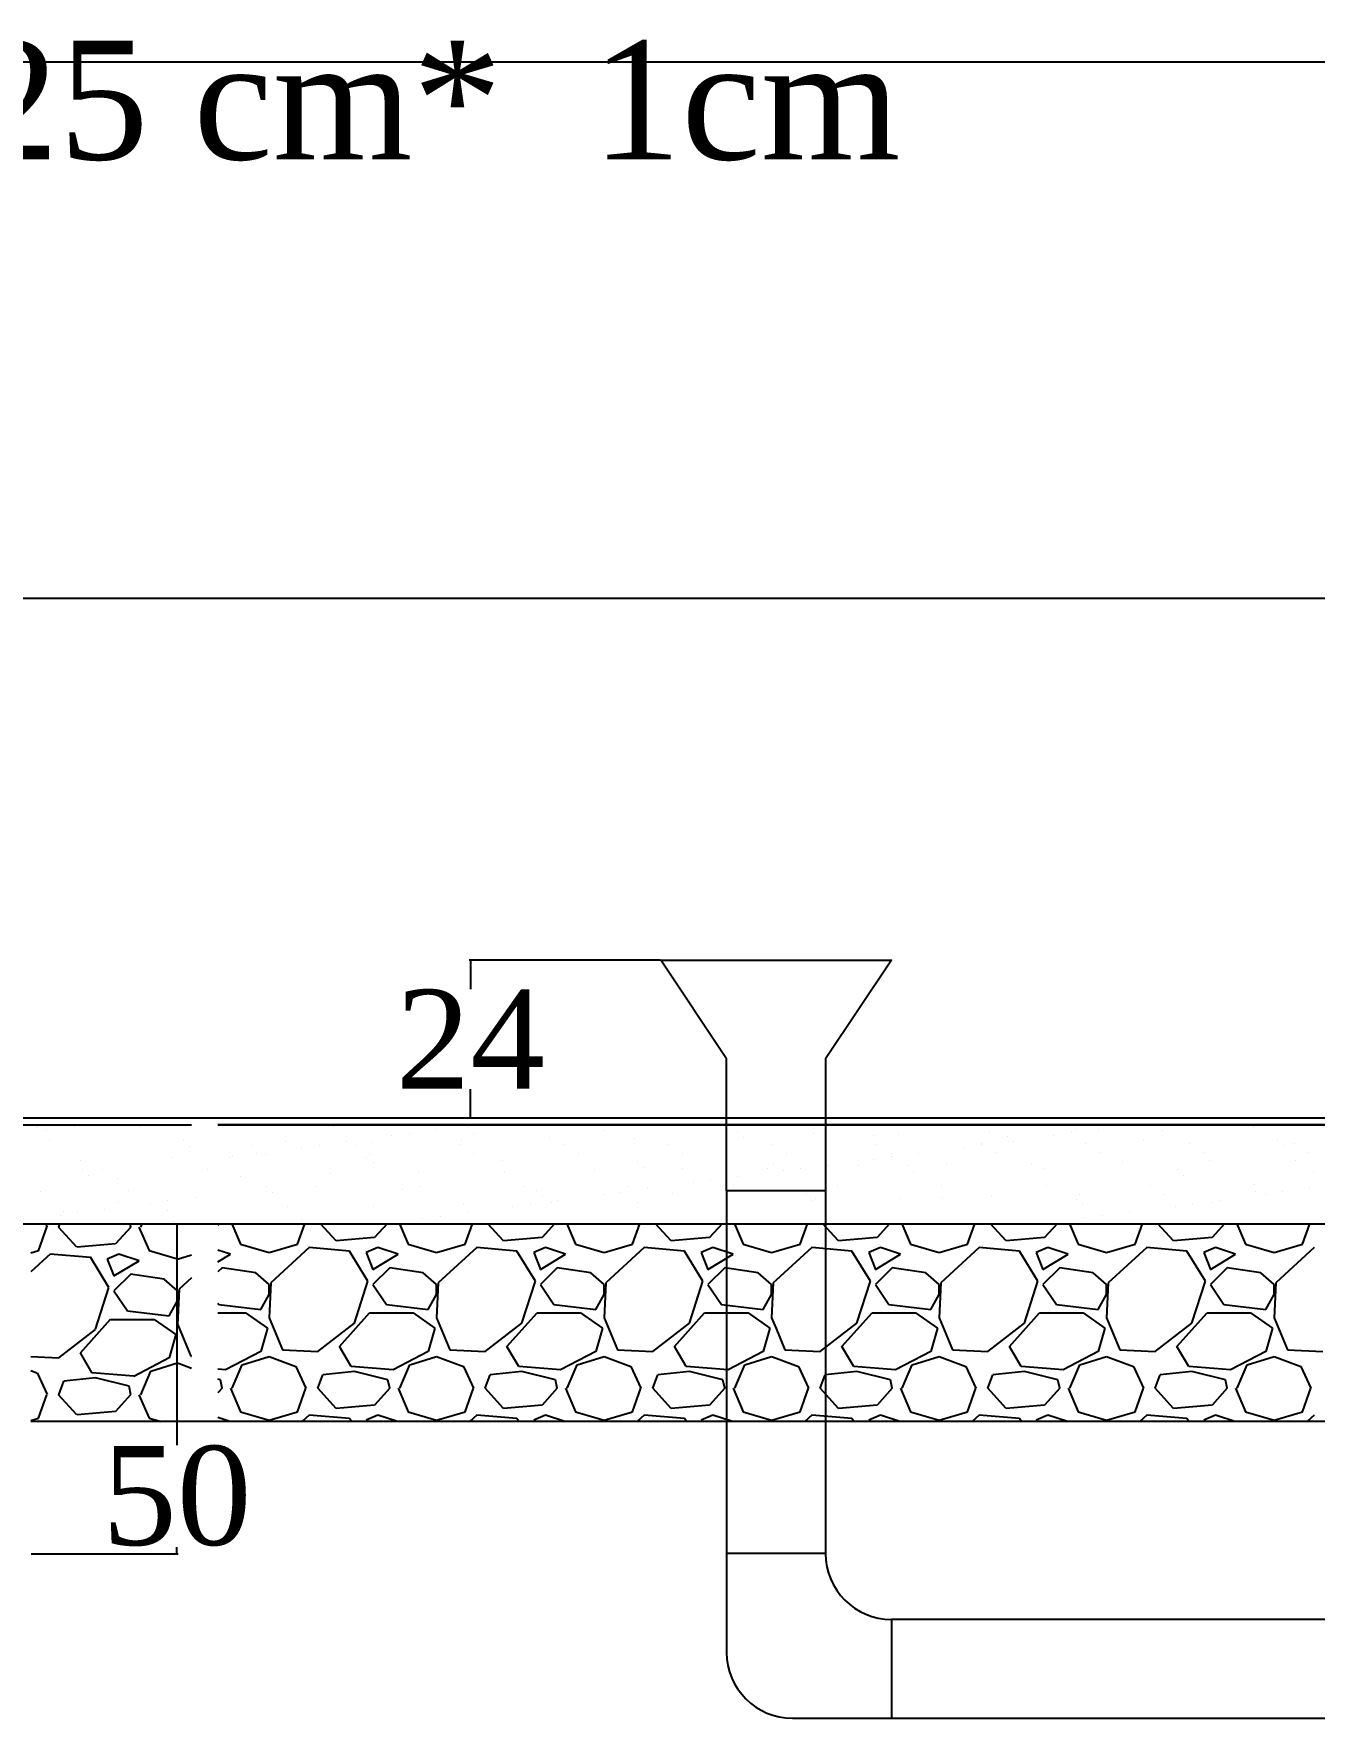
# Model space of a CAD drawing. Header units: centimetres. Extents: x 19229 to 24071, y 10219 to 13664.
# Drawn here: x 22394.9 to 22589.1, y 10557.6 to 10813.1 of the extents above; entities that cross this region are included whole.
import ezdxf

# ---------------------------------------------------------------- set-up
doc = ezdxf.new("R2010")
doc.units = ezdxf.units.CM
doc.layers.get('0').update_dxf_attribs({"linetype": 'CONTINUOUS'})
doc.layers.get('DEFPOINTS').update_dxf_attribs({"linetype": 'CONTINUOUS'})
doc.styles.add('style2', font='times.ttf', dxfattribs={"height": 15})
doc.styles.add('style3', font='times.ttf', dxfattribs={"height": 25})
doc.dimstyles.get("Standard").update_dxf_attribs({"dimtxt": 15, "dimasz": 0.18, "dimexe": 0.18, "dimexo": 0.0625, "dimgap": 0.09, "dimtad": 0, "dimtih": 1, "dimtoh": 1, "dimdec": 0, "dimzin": 0, "dimdsep": 46, "dimtxsty": 'style2', "dimcen": 0.09, "dimadec": 0, "dimazin": 0, "dimtfac": 1, "dimtdec": 0, "dimtofl": 0, "dimtmove": 0, "dimatfit": 3, "dimfxl": 1, "dimtolj": 1, "dimtzin": 0, "dimarcsym": 0})
pattern_1 = [(37.5, (-124.63, 1031.876), (-1.60003, 48.941324), [0, -38.608, 0, -43.18, 0, -41.275]), (7.5, (-124.63, 1031.876), (44.95233, 71.68251), [0, -20.828, 0, -34.798, 0, -13.335]), (327.5, (-155.87, 1031.876), (79.09924, 0.14372), [0, -12.7, 0, -45.72, 0, -59.69]), (317.5, (-155.87, 1031.876), (76.35565, 22.29293), [0, -6.35, 0, -29.972, 0, -34.29])]

# ---------------------------------------------------------------- blocks, each defined once
blk = doc.blocks.new('*D39')
at = {"color": 0, "lineweight": -2, "transparency": 16777216}
for p, q in [((22489.89, 10672.63), (22460.91, 10672.63)), ((22461.09, 10672.45), (22461.09, 10668.22)), ((22461.09, 10648.81), (22461.09, 10653.04)), ((22489.89, 10648.63), (22460.91, 10648.63))]:
    blk.add_line(p, q, dxfattribs=at)
at = {"color": 0, "transparency": 16777216}
for points in [[(22461.06, 10672.45), (22461.12, 10672.45), (22461.09, 10672.63)], [(22461.06, 10648.81), (22461.12, 10648.81), (22461.09, 10648.63)]]:
    blk.add_solid(points, dxfattribs=at)
at = {"layer": 'DEFPOINTS', "color": 0, "transparency": 16777216}
for p in [(22489.95, 10672.63), (22461.09, 10648.63), (22489.95, 10648.63)]:
    blk.add_point(p, dxfattribs=at)
at = {"color": 0, "transparency": 16777216, "insert": (22461.09, 10660.63), "char_height": 15, "attachment_point": 5, "style": 'style2'}
blk.add_mtext('\\A1;24', dxfattribs=at)
blk = doc.blocks.new('*D49')
at = {"color": 0, "lineweight": -2, "ltscale": 20, "transparency": 16777216}
for p, q in [((22394.51, 10632.63), (22416.76, 10632.63)), ((22416.58, 10632.45), (22416.58, 10599.03)), ((22416.58, 10582.74), (22416.58, 10583.59)), ((22394.51, 10582.56), (22416.76, 10582.56))]:
    blk.add_line(p, q, dxfattribs=at)
at = {"color": 0, "ltscale": 20, "transparency": 16777216}
for points in [[(22416.55, 10632.45), (22416.61, 10632.45), (22416.58, 10632.63)], [(22416.55, 10582.74), (22416.61, 10582.74), (22416.58, 10582.56)]]:
    blk.add_solid(points, dxfattribs=at)
at = {"layer": 'DEFPOINTS', "color": 0, "ltscale": 20, "transparency": 16777216}
for p in [(22394.45, 10632.63), (22394.45, 10582.56), (22416.58, 10582.56)]:
    blk.add_point(p, dxfattribs=at)
at = {"color": 0, "ltscale": 20, "transparency": 16777216, "insert": (22416.58, 10591.31), "char_height": 15, "attachment_point": 5, "style": 'style2'}
blk.add_mtext('\\A1;50', dxfattribs=at)
blk = doc.blocks.new('*D53')
at = {"color": 0, "lineweight": -2, "ltscale": 20, "transparency": 16777216}
for p, q in [((22368.45, 10715.5), (22368.45, 10727.71)), ((22368.63, 10727.53), (22625.71, 10727.53)), ((22913.67, 10727.53), (22656.59, 10727.53)), ((22913.85, 10715.5), (22913.85, 10727.71))]:
    blk.add_line(p, q, dxfattribs=at)
at = {"color": 0, "ltscale": 20, "transparency": 16777216}
for points in [[(22368.63, 10727.56), (22368.63, 10727.5), (22368.45, 10727.53)], [(22913.67, 10727.56), (22913.67, 10727.5), (22913.85, 10727.53)]]:
    blk.add_solid(points, dxfattribs=at)
at = {"layer": 'DEFPOINTS', "color": 0, "ltscale": 20, "transparency": 16777216}
for p in [(22913.85, 10727.53), (22368.45, 10715.44), (22913.85, 10715.44)]:
    blk.add_point(p, dxfattribs=at)
at = {"color": 0, "ltscale": 20, "transparency": 16777216, "insert": (22641.15, 10727.53), "char_height": 15, "attachment_point": 5, "style": 'style2'}
blk.add_mtext('\\A1;545', dxfattribs=at)

msp = doc.modelspace()

# ---------------------------------------------------------------- hatches: boundary and pattern name
h = msp.add_hatch()
h.set_pattern_fill('AR-SAND')
h.set_pattern_definition(pattern_1)
h.paths.add_polyline_path([(22913.85, 10647.63), (22514.95, 10647.63), (22514.95, 10637.63), (22514.95, 10632.63), (22913.85, 10632.63)])
h = msp.add_hatch()
h.set_pattern_fill('AR-SAND')
h.set_pattern_definition(pattern_1)
h.paths.add_polyline_path([(22913.85, 10647.63), (22514.95, 10647.63), (22514.95, 10637.63), (22514.95, 10632.63), (22913.85, 10632.63)])
h = msp.add_hatch()
h.set_pattern_fill('GRAVEL')
h.set_pattern_definition([(228.0127875, (57.4147, 2046.7412), (-203.20000002, -228.59999999), [3.417214, -338.304836]), (184.969741, (55.1287, 2044.2012), (304.79999988, 25.400001447), [5.864047, -580.54049]), (132.510447, (49.2867, 2043.6932), (254.00000011, -279.3999999), [4.134815, -409.347228]), (267.273689, (39.3807, 2037.3432), (25.400000053, 508), [5.340045, -528.664374]), (292.833654, (39.1267, 2032.0092), (-127.00000001, 304.799999996), [5.236337, -518.398077]), (357.273689, (41.1587, 2027.1832), (-508, 25.400000053), [5.340045, -528.664374]), (37.6942405, (46.4927, 2026.9292), (-330.199999985, -254.00000002), [7.061937, -699.131153]), (72.2553284, (52.0807, 2031.2472), (177.800000048, 558.799999985), [6.667195, -660.052566]), (121.4295656, (54.1127, 2037.5972), (-203.20000003, 330.19999998), [5.35813, -530.455457]), (175.236358, (51.3187, 2042.1692), (279.4, -25.40000004), [6.117133, -299.73937]), (222.3974378, (45.2227, 2042.6772), (-304.79999999, -279.40000001), [7.91078, -783.167725]), (138.814075, (64.5267, 2037.0892), (-177.8, 152.40000001), [2.700045, -267.305658]), (171.4692344, (62.4947, 2038.8672), (330.20000001, -50.79999994), [5.13682, -508.54639]), (225, (57.415, 2039.63), (-4e-15, -25.4), [3.592093, -32.32893]), (203.19859, (55.6367, 2042.6772), (127, 50.8), [1.934413, -191.506224]), (291.80141, (53.8587, 2041.915), (-25.4, 76.2), [2.735656, -134.04753]), (30.963757, (54.8747, 2039.375), (76.2, 50.8), [4.443197, -143.662982]), (161.56505, (58.685, 2041.661), (50.8, -25.4), [3.212871, -77.10898]), (16.38954, (39.1267, 2041.9152), (254, 76.2), [4.50088, -445.588267]), (70.346176, (43.4447, 2043.1852), (-101.60000001, -279.4), [3.77599, -373.822157]), (293.19859, (58.6847, 2046.7412), (-50.8, 127), [3.8688, -189.571836]), (343.61046, (60.2087, 2043.1852), (-254.000000005, 76.19999998), [4.50088, -445.588267]), (339.443955, (39.1267, 2026.1672), (-127, 50.8), [4.340352, -212.677343]), (294.775141, (43.1907, 2024.6432), (-127.00000015, 279.39999993), [3.63672, -360.035934]), (66.80141, (58.9387, 2021.3412), (50.8, 127), [3.8688, -189.571836]), (17.354025, (60.4627, 2024.8972), (-330.19999999, -101.60000002), [4.257827, -421.52376]), (69.443955, (46.4927, 2021.3412), (-50.8, -127), [2.170176, -214.84752]), (101.309932, (57.4147, 2021.341), (-25.4, 101.6), [1.295146, -128.21995]), (165.963757, (57.1607, 2022.611), (76.2, -25.4), [5.236337, -99.490546]), (186.009006, (52.0807, 2023.8812), (254, 25.40000001), [4.85267, -480.413649]), (303.690068, (54.875, 2037.089), (-25.4, 50.8), [3.66324, -87.917764]), (353.1572266, (56.9067, 2034.0412), (431.800000003, -50.799999977), [6.395568, -633.16009]), (60.945396, (63.2567, 2033.2792), (-101.6, -177.8), [2.615082, -258.893923]), (90, (64.527, 2035.565), (-25.4, 25.4), [1.524, -23.876]), (120.256437, (51.5727, 2024.6432), (101.59999999, -177.80000001), [3.52867, -349.339408]), (48.0127875, (49.7947, 2027.6912), (203.20000002, 228.59999999), [6.83443, -334.887622]), (0, (54.367, 2032.77), (25.4, 25.4), [6.604, -18.796]), (325.3048465, (60.9707, 2032.7712), (254.0000001, -177.79999986), [4.016096, -397.593167]), (254.054604, (64.2727, 2030.4852), (-25.4, -101.6), [3.69829, -181.2165]), (207.6459754, (63.2567, 2026.9292), (-482.60000002, -253.999999966), [6.02145, -596.124644]), (175.4260787, (57.9227, 2024.1352), (-330.2, 25.4), [6.370295, -630.658465])])
h.paths.add_polyline_path([(22418.82, 10602.63), (22418.82, 10632.63), (22394.45, 10632.63), (22394.45, 10602.63)])

# ---------------------------------------------------------------- linework, layer by layer
at = {"color": 7, "ltscale": 20}
msp.add_line((21214.07, 10808.88), (22913.85, 10808.88), dxfattribs=at)
at = {"color": 7}
for p, q in [((22422.82, 10648.63), (22014.95, 10648.63)), ((22014.95, 10647.63), (22418.82, 10647.63)), ((22395.3, 10647.27), (22395.3, 10647.27)), ((22395.59, 10647.32), (22395.59, 10647.32)), ((22396.86, 10646.84), (22396.86, 10646.84)), ((22400.99, 10647.38), (22400.99, 10647.38)), ((22408.89, 10647.49), (22408.89, 10647.49)), ((22411.12, 10647.3), (22411.12, 10647.3)), ((22912.35, 10648.63), (22422.82, 10648.63)), ((22913.85, 10647.63), (22422.82, 10647.63)), ((22913.85, 10647.63), (22422.82, 10647.63)), ((22422.82, 10647.63), (22913.85, 10647.63)), ((22440.35, 10647.34), (22440.35, 10647.34)), ((22455.96, 10646.87), (22455.96, 10646.87)), ((22460.68, 10647.16), (22460.68, 10647.16)), ((22481.3, 10646.71), (22481.3, 10646.71)), ((22539.78, 10646.69), (22539.78, 10646.69)), ((22553.08, 10646.86), (22553.08, 10646.86)), ((22556.37, 10646.94), (22556.37, 10646.94)), ((22566.08, 10646.79), (22566.08, 10646.79)), ((22579.8, 10647.29), (22579.8, 10647.29)), ((22397.25, 10645.42), (22397.25, 10645.42)), ((22417.58, 10645.25), (22417.58, 10645.25)), ((22418.51, 10644.39), (22418.51, 10644.39)), ((22427.83, 10644.54), (22427.83, 10644.54)), ((22433.04, 10645.05), (22433.04, 10645.05)), ((22435.52, 10644.18), (22435.52, 10644.18)), ((22438.16, 10644.53), (22438.16, 10644.53)), ((22442.29, 10645.07), (22442.29, 10645.07)), ((22443.65, 10644.57), (22443.65, 10644.57)), ((22446.04, 10644.99), (22446.04, 10644.99)), ((22449.19, 10645.98), (22449.19, 10645.98)), ((22451.83, 10646.33), (22451.83, 10646.33)), ((22459.47, 10644.59), (22459.47, 10644.59)), ((22459.76, 10645.48), (22459.76, 10645.48)), ((22461.61, 10646.3), (22461.61, 10646.3)), ((22473.06, 10645.65), (22473.06, 10645.65)), ((22475.29, 10644.62), (22475.29, 10644.62)), ((22486.05, 10645.59), (22486.05, 10645.59)), ((22491.11, 10644.65), (22491.11, 10644.65)), ((22499.77, 10646.08), (22499.77, 10646.08)), ((22501.63, 10646.54), (22501.63, 10646.54)), ((22502.57, 10645.68), (22502.57, 10645.68)), ((22506.93, 10644.68), (22506.93, 10644.68)), ((22513.07, 10646.25), (22513.07, 10646.25)), ((22522.26, 10646.09), (22522.26, 10646.09)), ((22522.75, 10644.71), (22522.75, 10644.71)), ((22526.06, 10646.19), (22526.06, 10646.19)), ((22535.92, 10644.25), (22535.92, 10644.25)), ((22538.56, 10644.6), (22538.56, 10644.6)), ((22538.57, 10644.74), (22538.57, 10644.74)), ((22542.59, 10645.91), (22542.59, 10645.91)), ((22542.69, 10645.14), (22542.69, 10645.14)), ((22543.52, 10645.06), (22543.52, 10645.06)), ((22549.59, 10646.05), (22549.59, 10646.05)), ((22552.24, 10646.4), (22552.24, 10646.4)), ((22554.39, 10644.77), (22554.39, 10644.77)), ((22563.21, 10645.47), (22563.21, 10645.47)), ((22570.21, 10644.8), (22570.21, 10644.8)), ((22583.54, 10645.29), (22583.54, 10645.29)), ((22584.48, 10644.43), (22584.48, 10644.43)), ((22586.03, 10644.82), (22586.03, 10644.82)), ((22402.04, 10642.23), (22402.04, 10642.23)), ((22415.76, 10642.72), (22415.76, 10642.72)), ((22424.49, 10642.73), (22424.49, 10642.73)), ((22425.08, 10642.88), (22425.08, 10642.88)), ((22428.62, 10643.27), (22428.62, 10643.27)), ((22429.97, 10643.17), (22429.97, 10643.17)), ((22445.41, 10642.7), (22445.41, 10642.7)), ((22445.79, 10643.2), (22445.79, 10643.2)), ((22446.34, 10641.85), (22446.34, 10641.85)), ((22461.61, 10643.23), (22461.61, 10643.23)), ((22466.03, 10642.25), (22466.03, 10642.25)), ((22477.43, 10643.26), (22477.43, 10643.26)), ((22486.36, 10642.08), (22486.36, 10642.08)), ((22493.25, 10643.29), (22493.25, 10643.29)), ((22506.99, 10641.63), (22506.99, 10641.63)), ((22509.07, 10643.32), (22509.07, 10643.32)), ((22522.24, 10642.45), (22522.24, 10642.45)), ((22524.89, 10643.34), (22524.89, 10643.34)), ((22524.89, 10642.8), (22524.89, 10642.8)), ((22529.02, 10643.34), (22529.02, 10643.34)), ((22533.24, 10641.66), (22533.24, 10641.66)), ((22540.71, 10643.37), (22540.71, 10643.37)), ((22546.23, 10641.6), (22546.23, 10641.6)), ((22556.53, 10643.4), (22556.53, 10643.4)), ((22559.95, 10642.09), (22559.95, 10642.09)), ((22572.35, 10643.43), (22572.35, 10643.43)), ((22573.25, 10642.26), (22573.25, 10642.26)), ((22586.24, 10642.2), (22586.24, 10642.2)), ((22588.17, 10643.46), (22588.17, 10643.46)), ((22402.31, 10640.79), (22402.31, 10640.79)), ((22403.24, 10639.93), (22403.24, 10639.93)), ((22405.37, 10640.86), (22405.37, 10640.86)), ((22407.51, 10639.49), (22407.51, 10639.49)), ((22421.19, 10640.89), (22421.19, 10640.89)), ((22426.19, 10639.79), (22426.19, 10639.79)), ((22439.91, 10640.29), (22439.91, 10640.29)), ((22453.21, 10640.46), (22453.21, 10640.46)), ((22466.2, 10640.39), (22466.2, 10640.39)), ((22479.92, 10640.89), (22479.92, 10640.89)), ((22487.3, 10641.22), (22487.3, 10641.22)), ((22493.22, 10641.06), (22493.22, 10641.06)), ((22497.54, 10639.19), (22497.54, 10639.19)), ((22501.67, 10639.74), (22501.67, 10639.74)), ((22506.22, 10641), (22506.22, 10641)), ((22508.57, 10640.65), (22508.57, 10640.65)), ((22511.21, 10640.99), (22511.21, 10640.99)), ((22515.34, 10641.54), (22515.34, 10641.54)), ((22519.94, 10641.49), (22519.94, 10641.49)), ((22527.32, 10641.46), (22527.32, 10641.46)), ((22528.25, 10640.6), (22528.25, 10640.6)), ((22547.94, 10641.01), (22547.94, 10641.01)), ((22568.27, 10640.83), (22568.27, 10640.83)), ((22569.21, 10639.97), (22569.21, 10639.97)), ((22588.9, 10640.38), (22588.9, 10640.38)), ((22395.91, 10637.53), (22395.91, 10637.53)), ((22409.21, 10637.7), (22409.21, 10637.7)), ((22419.35, 10636.65), (22419.35, 10636.65)), ((22430.14, 10638.25), (22430.14, 10638.25)), ((22431.07, 10637.39), (22431.07, 10637.39)), ((22437.68, 10638.26), (22437.68, 10638.26)), ((22450.76, 10637.8), (22450.76, 10637.8)), ((22453.5, 10638.29), (22453.5, 10638.29)), ((22469.32, 10638.32), (22469.32, 10638.32)), ((22471.09, 10637.62), (22471.09, 10637.62)), ((22472.03, 10636.76), (22472.03, 10636.76)), ((22481.22, 10637.05), (22481.22, 10637.05)), ((22483.87, 10637.39), (22483.87, 10637.39)), ((22485.14, 10638.35), (22485.14, 10638.35)), ((22488, 10637.94), (22488, 10637.94)), ((22491.72, 10637.17), (22491.72, 10637.17)), ((22494.9, 10638.85), (22494.9, 10638.85)), ((22499.95, 10637.63), (22499.95, 10567.63)), ((22500.96, 10638.37), (22500.96, 10638.37)), ((22512.04, 10637), (22512.04, 10637)), ((22513.39, 10636.47), (22513.39, 10636.47)), ((22514.95, 10637.63), (22514.95, 10582.63)), ((22516.78, 10638.4), (22516.78, 10638.4)), ((22532.6, 10638.43), (22532.6, 10638.43)), ((22532.67, 10636.55), (22532.67, 10636.55)), ((22540.1, 10636.9), (22540.1, 10636.9)), ((22548.42, 10638.46), (22548.42, 10638.46)), ((22553.4, 10637.07), (22553.4, 10637.07)), ((22564.24, 10638.49), (22564.24, 10638.49)), ((22566.4, 10637), (22566.4, 10637)), ((22580.06, 10638.52), (22580.06, 10638.52)), ((22580.12, 10637.5), (22580.12, 10637.5)), ((22581.62, 10637.11), (22581.62, 10637.11)), ((22584.27, 10637.46), (22584.27, 10637.46)), ((22588.4, 10638), (22588.4, 10638)), ((22398.9, 10633.95), (22398.9, 10633.95)), ((22399.4, 10634.55), (22399.4, 10634.55)), ((22401.54, 10634.3), (22401.54, 10634.3)), ((22405.67, 10634.85), (22405.67, 10634.85)), ((22407.66, 10635.88), (22407.66, 10635.88)), ((22412.57, 10635.75), (22412.57, 10635.75)), ((22415.22, 10636.1), (22415.22, 10636.1)), ((22415.22, 10634.58), (22415.22, 10634.58)), ((22433.36, 10635.26), (22433.36, 10635.26)), ((22446.36, 10635.2), (22446.36, 10635.2)), ((22460.08, 10635.69), (22460.08, 10635.69)), ((22460.65, 10634.34), (22460.65, 10634.34)), ((22467.55, 10635.25), (22467.55, 10635.25)), ((22470.19, 10635.59), (22470.19, 10635.59)), ((22473.38, 10635.86), (22473.38, 10635.86)), ((22474.32, 10636.14), (22474.32, 10636.14)), ((22486.37, 10635.8), (22486.37, 10635.8)), ((22500.09, 10636.3), (22500.09, 10636.3)), ((22512.98, 10636.14), (22512.98, 10636.14)), ((22526.38, 10636.4), (22526.38, 10636.4)), ((22553, 10636.37), (22553, 10636.37)), ((22553.93, 10635.52), (22553.93, 10635.52)), ((22561.05, 10634.4), (22561.05, 10634.4)), ((22567.95, 10635.31), (22567.95, 10635.31)), ((22570.59, 10635.66), (22570.59, 10635.66)), ((22573.63, 10635.92), (22573.63, 10635.92)), ((22574.72, 10636.2), (22574.72, 10636.2)), ((21540.07, 10632.63), (22913.85, 10632.63)), ((22416.08, 10632.94), (22416.08, 10632.94)), ((22423.05, 10632.63), (22422.82, 10632.37)), ((22424.92, 10632.63), (22426.25, 10629.52)), ((22434.89, 10629.52), (22436, 10632.63)), ((22435.49, 10633.34), (22435.49, 10633.34)), ((22440.73, 10630.03), (22438.35, 10632.63)), ((22448.45, 10632.63), (22446.57, 10630.54)), ((22450.32, 10632.63), (22451.65, 10629.52)), ((22453.87, 10633.45), (22453.87, 10633.45)), ((22455.82, 10633.16), (22455.82, 10633.16)), ((22456.52, 10633.79), (22456.52, 10633.79)), ((22460.29, 10629.52), (22461.4, 10632.63)), ((22466.13, 10630.03), (22463.75, 10632.63)), ((22473.85, 10632.63), (22471.97, 10630.54)), ((22475.72, 10632.63), (22477.05, 10629.52)), ((22476.45, 10632.71), (22476.45, 10632.71)), ((22485.69, 10629.52), (22486.8, 10632.63)), ((22491.53, 10630.03), (22489.15, 10632.63)), ((22499.25, 10632.63), (22497.37, 10630.54)), ((22501.12, 10632.63), (22502.45, 10629.52)), ((22511.09, 10629.52), (22512.2, 10632.63)), ((22516.93, 10630.03), (22514.55, 10632.63)), ((22524.65, 10632.63), (22522.77, 10630.54)), ((22526.52, 10632.63), (22527.85, 10629.52)), ((22536.49, 10629.52), (22537.6, 10632.63)), ((22542.33, 10630.03), (22539.95, 10632.63)), ((22550.05, 10632.63), (22548.17, 10630.54)), ((22551.92, 10632.63), (22553.25, 10629.52)), ((22554.28, 10633.51), (22554.28, 10633.51)), ((22556.92, 10633.86), (22556.92, 10633.86)), ((22561.89, 10629.52), (22563, 10632.63)), ((22567.73, 10630.03), (22565.35, 10632.63)), ((22575.45, 10632.63), (22573.57, 10630.54)), ((22577.32, 10632.63), (22578.65, 10629.52)), ((22587.29, 10629.52), (22588.4, 10632.63)), ((22426.25, 10629.52), (22430.57, 10628.25)), ((22430.57, 10628.25), (22434.89, 10629.52)), ((22436.67, 10629.01), (22430.82, 10623.68)), ((22442.76, 10628.5), (22436.67, 10629.01)), ((22446.57, 10630.54), (22440.73, 10630.03)), ((22447.08, 10629.01), (22445.3, 10628.25)), ((22450.13, 10628), (22447.08, 10629.01)), ((22451.65, 10629.52), (22455.97, 10628.25)), ((22455.97, 10628.25), (22460.29, 10629.52)), ((22462.07, 10629.01), (22456.22, 10623.68)), ((22468.16, 10628.5), (22462.07, 10629.01)), ((22471.97, 10630.54), (22466.13, 10630.03)), ((22472.48, 10629.01), (22470.7, 10628.25)), ((22475.53, 10628), (22472.48, 10629.01)), ((22477.05, 10629.52), (22481.37, 10628.25)), ((22481.37, 10628.25), (22485.69, 10629.52)), ((22487.47, 10629.01), (22481.62, 10623.68)), ((22493.56, 10628.5), (22487.47, 10629.01)), ((22497.37, 10630.54), (22491.53, 10630.03)), ((22497.88, 10629.01), (22496.1, 10628.25)), ((22500.93, 10628), (22497.88, 10629.01)), ((22502.45, 10629.52), (22506.77, 10628.25)), ((22507.45, 10628.45), (22511.09, 10629.52)), ((22512.87, 10629.01), (22507.45, 10624.07)), ((22518.96, 10628.5), (22512.87, 10629.01)), ((22522.77, 10630.54), (22516.93, 10630.03)), ((22523.28, 10629.01), (22521.5, 10628.25)), ((22526.33, 10628), (22523.28, 10629.01)), ((22527.85, 10629.52), (22532.17, 10628.25)), ((22532.17, 10628.25), (22536.49, 10629.52)), ((22538.27, 10629.01), (22532.42, 10623.68)), ((22544.36, 10628.5), (22538.27, 10629.01)), ((22548.17, 10630.54), (22542.33, 10630.03)), ((22548.68, 10629.01), (22546.9, 10628.25)), ((22551.73, 10628), (22548.68, 10629.01)), ((22553.25, 10629.52), (22557.57, 10628.25)), ((22557.57, 10628.25), (22561.89, 10629.52)), ((22563.67, 10629.01), (22557.82, 10623.68)), ((22569.76, 10628.5), (22563.67, 10629.01)), ((22573.57, 10630.54), (22567.73, 10630.03)), ((22574.08, 10629.01), (22572.3, 10628.25)), ((22577.13, 10628), (22574.08, 10629.01)), ((22578.65, 10629.52), (22582.97, 10628.25)), ((22582.97, 10628.25), (22587.29, 10629.52)), ((22589.07, 10629.01), (22583.22, 10623.68)), ((22424.73, 10628), (22422.82, 10628.63)), ((22422.82, 10626.85), (22424.73, 10628)), ((22445.56, 10623.93), (22442.76, 10628.5)), ((22445.3, 10628.25), (22446.32, 10625.71)), ((22446.32, 10625.71), (22450.13, 10628)), ((22470.96, 10623.93), (22468.16, 10628.5)), ((22470.7, 10628.25), (22471.72, 10625.71)), ((22471.72, 10625.71), (22475.53, 10628)), ((22496.36, 10623.93), (22493.56, 10628.5)), ((22496.1, 10628.25), (22497.12, 10625.71)), ((22497.12, 10625.71), (22500.93, 10628)), ((22506.77, 10628.25), (22507.45, 10628.45)), ((22521.76, 10623.93), (22518.96, 10628.5)), ((22521.5, 10628.25), (22522.52, 10625.71)), ((22522.52, 10625.71), (22526.33, 10628)), ((22547.16, 10623.93), (22544.36, 10628.5)), ((22546.9, 10628.25), (22547.92, 10625.71)), ((22547.92, 10625.71), (22551.73, 10628)), ((22572.56, 10623.93), (22569.76, 10628.5)), ((22572.3, 10628.25), (22573.32, 10625.71)), ((22573.32, 10625.71), (22577.13, 10628)), ((22423.46, 10625.96), (22422.82, 10625.33)), ((22428.54, 10625.2), (22423.46, 10625.96)), ((22430.57, 10623.42), (22428.54, 10625.2)), ((22430.82, 10623.68), (22430.57, 10618.34)), ((22443.52, 10617.58), (22445.56, 10623.93)), ((22448.86, 10625.96), (22446.32, 10623.42)), ((22453.94, 10625.2), (22448.86, 10625.96)), ((22455.97, 10623.42), (22453.94, 10625.2)), ((22456.22, 10623.68), (22455.97, 10618.34)), ((22468.92, 10617.58), (22470.96, 10623.93)), ((22474.26, 10625.96), (22471.72, 10623.42)), ((22479.34, 10625.2), (22474.26, 10625.96)), ((22481.37, 10623.42), (22479.34, 10625.2)), ((22481.62, 10623.68), (22481.37, 10618.34)), ((22494.32, 10617.58), (22496.36, 10623.93)), ((22499.66, 10625.96), (22497.12, 10623.42)), ((22504.74, 10625.2), (22499.66, 10625.96)), ((22506.77, 10623.42), (22504.74, 10625.2)), ((22507.02, 10623.68), (22506.77, 10618.34)), ((22507.45, 10624.07), (22507.02, 10623.68)), ((22519.72, 10617.58), (22521.76, 10623.93)), ((22525.06, 10625.96), (22522.52, 10623.42)), ((22530.14, 10625.2), (22525.06, 10625.96)), ((22532.17, 10623.42), (22530.14, 10625.2)), ((22532.42, 10623.68), (22532.17, 10618.34)), ((22545.12, 10617.58), (22547.16, 10623.93)), ((22550.46, 10625.96), (22547.92, 10623.42)), ((22555.54, 10625.2), (22550.46, 10625.96)), ((22557.57, 10623.42), (22555.54, 10625.2)), ((22557.82, 10623.68), (22557.57, 10618.34)), ((22570.52, 10617.58), (22572.56, 10623.93)), ((22575.86, 10625.96), (22573.32, 10623.42)), ((22580.94, 10625.2), (22575.86, 10625.96)), ((22582.97, 10623.42), (22580.94, 10625.2)), ((22583.22, 10623.68), (22582.97, 10618.34)), ((22429.3, 10619.61), (22430.57, 10621.9)), ((22430.57, 10621.9), (22430.57, 10623.42)), ((22446.32, 10623.42), (22448.35, 10620.38)), ((22454.7, 10619.61), (22455.97, 10621.9)), ((22455.97, 10621.9), (22455.97, 10623.42)), ((22471.72, 10623.42), (22473.75, 10620.38)), ((22480.1, 10619.61), (22481.37, 10621.9)), ((22481.37, 10621.9), (22481.37, 10623.42)), ((22497.12, 10623.42), (22499.15, 10620.38)), ((22505.5, 10619.61), (22506.77, 10621.9)), ((22506.77, 10621.9), (22506.77, 10623.42)), ((22522.52, 10623.42), (22524.55, 10620.38)), ((22530.9, 10619.61), (22532.17, 10621.9)), ((22532.17, 10621.9), (22532.17, 10623.42)), ((22547.92, 10623.42), (22549.95, 10620.38)), ((22556.3, 10619.61), (22557.57, 10621.9)), ((22557.57, 10621.9), (22557.57, 10623.42)), ((22573.32, 10623.42), (22575.35, 10620.38)), ((22581.7, 10619.61), (22582.97, 10621.9)), ((22582.97, 10621.9), (22582.97, 10623.42)), ((22422.82, 10620.57), (22422.95, 10620.38)), ((22422.82, 10619.11), (22427.01, 10619.11)), ((22422.95, 10620.38), (22429.3, 10619.61)), ((22427.01, 10619.11), (22430.32, 10616.82)), ((22441.24, 10614.03), (22445.81, 10619.11)), ((22445.81, 10619.11), (22452.41, 10619.11)), ((22448.35, 10620.38), (22454.7, 10619.61)), ((22452.41, 10619.11), (22455.72, 10616.82)), ((22466.64, 10614.03), (22471.21, 10619.11)), ((22471.21, 10619.11), (22477.81, 10619.11)), ((22473.75, 10620.38), (22480.1, 10619.61)), ((22477.81, 10619.11), (22481.12, 10616.82)), ((22492.04, 10614.03), (22496.61, 10619.11)), ((22496.61, 10619.11), (22503.21, 10619.11)), ((22499.15, 10620.38), (22505.5, 10619.61)), ((22503.21, 10619.11), (22506.52, 10616.82)), ((22517.44, 10614.03), (22522.01, 10619.11)), ((22522.01, 10619.11), (22528.61, 10619.11)), ((22524.55, 10620.38), (22530.9, 10619.61)), ((22528.61, 10619.11), (22531.92, 10616.82)), ((22542.84, 10614.03), (22547.41, 10619.11)), ((22547.41, 10619.11), (22554.01, 10619.11)), ((22549.95, 10620.38), (22556.3, 10619.61)), ((22554.01, 10619.11), (22557.32, 10616.82)), ((22568.24, 10614.03), (22572.81, 10619.11)), ((22572.81, 10619.11), (22579.41, 10619.11)), ((22575.35, 10620.38), (22581.7, 10619.61)), ((22579.41, 10619.11), (22582.72, 10616.82)), ((22430.32, 10616.82), (22429.3, 10613.26)), ((22430.57, 10618.34), (22432.6, 10613.52)), ((22437.94, 10613.26), (22443.52, 10617.58)), ((22455.72, 10616.82), (22454.7, 10613.26)), ((22455.97, 10618.34), (22458, 10613.52)), ((22463.34, 10613.26), (22468.92, 10617.58)), ((22481.12, 10616.82), (22480.1, 10613.26)), ((22481.37, 10618.34), (22483.4, 10613.52)), ((22488.74, 10613.26), (22494.32, 10617.58)), ((22506.52, 10616.82), (22505.5, 10613.26)), ((22506.77, 10618.34), (22507.45, 10616.73)), ((22507.45, 10616.73), (22508.8, 10613.52)), ((22514.14, 10613.26), (22519.72, 10617.58)), ((22531.92, 10616.82), (22530.9, 10613.26)), ((22532.17, 10618.34), (22534.2, 10613.52)), ((22539.54, 10613.26), (22545.12, 10617.58)), ((22557.32, 10616.82), (22556.3, 10613.26)), ((22557.57, 10618.34), (22559.6, 10613.52)), ((22564.94, 10613.26), (22570.52, 10617.58)), ((22582.72, 10616.82), (22581.7, 10613.26)), ((22582.97, 10618.34), (22585, 10613.52)), ((22432.6, 10613.52), (22437.94, 10613.26)), ((22443.02, 10610.98), (22441.24, 10614.03)), ((22458, 10613.52), (22463.34, 10613.26)), ((22468.42, 10610.98), (22466.64, 10614.03)), ((22483.4, 10613.52), (22488.74, 10613.26)), ((22493.82, 10610.98), (22492.04, 10614.03)), ((22508.8, 10613.52), (22514.14, 10613.26)), ((22519.22, 10610.98), (22517.44, 10614.03)), ((22534.2, 10613.52), (22539.54, 10613.26)), ((22544.62, 10610.98), (22542.84, 10614.03)), ((22559.6, 10613.52), (22564.94, 10613.26)), ((22570.02, 10610.98), (22568.24, 10614.03)), ((22585, 10613.52), (22590.34, 10613.26)), ((22429.3, 10613.26), (22423.97, 10610.47)), ((22424.98, 10607.68), (22426.51, 10611.23)), ((22426.51, 10611.23), (22430.57, 10612.5)), ((22430.57, 10612.5), (22434.63, 10610.98)), ((22434.63, 10610.98), (22436.16, 10607.68)), ((22449.37, 10610.47), (22443.02, 10610.98)), ((22454.7, 10613.26), (22449.37, 10610.47)), ((22450.38, 10607.68), (22451.91, 10611.23)), ((22451.91, 10611.23), (22455.97, 10612.5)), ((22455.97, 10612.5), (22460.03, 10610.98)), ((22460.03, 10610.98), (22461.56, 10607.68)), ((22474.77, 10610.47), (22468.42, 10610.98)), ((22480.1, 10613.26), (22474.77, 10610.47)), ((22475.78, 10607.68), (22477.31, 10611.23)), ((22477.31, 10611.23), (22481.37, 10612.5)), ((22481.37, 10612.5), (22485.43, 10610.98)), ((22485.43, 10610.98), (22486.96, 10607.68)), ((22500.17, 10610.47), (22493.82, 10610.98)), ((22505.5, 10613.26), (22500.17, 10610.47)), ((22501.18, 10607.68), (22502.71, 10611.23)), ((22502.71, 10611.23), (22506.77, 10612.5)), ((22506.77, 10612.5), (22507.45, 10612.25)), ((22507.45, 10612.25), (22510.83, 10610.98)), ((22510.83, 10610.98), (22512.36, 10607.68)), ((22525.57, 10610.47), (22519.22, 10610.98)), ((22530.9, 10613.26), (22525.57, 10610.47)), ((22526.58, 10607.68), (22528.11, 10611.23)), ((22528.11, 10611.23), (22532.17, 10612.5)), ((22532.17, 10612.5), (22536.23, 10610.98)), ((22536.23, 10610.98), (22537.76, 10607.68)), ((22550.97, 10610.47), (22544.62, 10610.98)), ((22556.3, 10613.26), (22550.97, 10610.47)), ((22551.98, 10607.68), (22553.51, 10611.23)), ((22553.51, 10611.23), (22557.57, 10612.5)), ((22557.57, 10612.5), (22561.63, 10610.98)), ((22561.63, 10610.98), (22563.16, 10607.68)), ((22576.37, 10610.47), (22570.02, 10610.98)), ((22581.7, 10613.26), (22576.37, 10610.47)), ((22577.38, 10607.68), (22578.91, 10611.23)), ((22578.91, 10611.23), (22582.97, 10612.5)), ((22582.97, 10612.5), (22587.03, 10610.98)), ((22587.03, 10610.98), (22588.56, 10607.68)), ((22423.97, 10610.47), (22422.82, 10610.56)), ((22423.2, 10608.95), (22422.82, 10609.04)), ((22423.46, 10607.68), (22423.2, 10608.95)), ((22437.94, 10607.68), (22438.7, 10609.71)), ((22443.52, 10610.22), (22438.7, 10609.71)), ((22448.6, 10608.95), (22443.52, 10610.22)), ((22448.86, 10607.68), (22448.6, 10608.95)), ((22463.34, 10607.68), (22464.1, 10609.71)), ((22468.92, 10610.22), (22464.1, 10609.71)), ((22474, 10608.95), (22468.92, 10610.22)), ((22474.26, 10607.68), (22474, 10608.95)), ((22488.74, 10607.68), (22489.5, 10609.71)), ((22494.32, 10610.22), (22489.5, 10609.71)), ((22499.4, 10608.95), (22494.32, 10610.22)), ((22499.66, 10607.68), (22499.4, 10608.95)), ((22514.14, 10607.68), (22514.9, 10609.71)), ((22519.72, 10610.22), (22514.9, 10609.71)), ((22524.8, 10608.95), (22519.72, 10610.22)), ((22525.06, 10607.68), (22524.8, 10608.95)), ((22539.54, 10607.68), (22540.3, 10609.71)), ((22545.12, 10610.22), (22540.3, 10609.71)), ((22550.2, 10608.95), (22545.12, 10610.22)), ((22550.46, 10607.68), (22550.2, 10608.95)), ((22564.94, 10607.68), (22565.7, 10609.71)), ((22570.52, 10610.22), (22565.7, 10609.71)), ((22575.6, 10608.95), (22570.52, 10610.22)), ((22575.86, 10607.68), (22575.6, 10608.95)), ((22423.46, 10607.68), (22422.82, 10606.97)), ((22424.73, 10607.68), (22426.25, 10604.12)), ((22434.89, 10604.12), (22436.16, 10607.68)), ((22440.73, 10604.63), (22437.94, 10607.68)), ((22448.86, 10607.68), (22446.57, 10605.14)), ((22450.13, 10607.68), (22451.65, 10604.12)), ((22460.29, 10604.12), (22461.56, 10607.68)), ((22466.13, 10604.63), (22463.34, 10607.68)), ((22474.26, 10607.68), (22471.97, 10605.14)), ((22475.53, 10607.68), (22477.05, 10604.12)), ((22485.69, 10604.12), (22486.96, 10607.68)), ((22491.53, 10604.63), (22488.74, 10607.68)), ((22499.66, 10607.68), (22497.37, 10605.14)), ((22500.93, 10607.68), (22502.45, 10604.12)), ((22511.09, 10604.12), (22512.36, 10607.68)), ((22516.93, 10604.63), (22514.14, 10607.68)), ((22525.06, 10607.68), (22522.77, 10605.14)), ((22526.33, 10607.68), (22527.85, 10604.12)), ((22536.49, 10604.12), (22537.76, 10607.68)), ((22542.33, 10604.63), (22539.54, 10607.68)), ((22550.46, 10607.68), (22548.17, 10605.14)), ((22551.73, 10607.68), (22553.25, 10604.12)), ((22561.89, 10604.12), (22563.16, 10607.68)), ((22567.73, 10604.63), (22564.94, 10607.68)), ((22575.86, 10607.68), (22573.57, 10605.14)), ((22577.13, 10607.68), (22578.65, 10604.12)), ((22587.29, 10604.12), (22588.56, 10607.68)), ((22424.64, 10602.63), (22422.82, 10603.23)), ((22426.25, 10604.12), (22430.57, 10602.85)), ((22430.57, 10602.85), (22434.89, 10604.12)), ((22436.67, 10603.61), (22435.59, 10602.63)), ((22442.76, 10603.1), (22436.67, 10603.61)), ((22446.57, 10605.14), (22440.73, 10604.63)), ((22447.08, 10603.61), (22445.3, 10602.85)), ((22450.04, 10602.63), (22447.08, 10603.61)), ((22451.65, 10604.12), (22455.97, 10602.85)), ((22455.97, 10602.85), (22460.29, 10604.12)), ((22462.07, 10603.61), (22460.99, 10602.63)), ((22468.16, 10603.1), (22462.07, 10603.61)), ((22471.97, 10605.14), (22466.13, 10604.63)), ((22472.48, 10603.61), (22470.7, 10602.85)), ((22475.44, 10602.63), (22472.48, 10603.61)), ((22477.05, 10604.12), (22481.37, 10602.85)), ((22481.37, 10602.85), (22485.69, 10604.12)), ((22487.47, 10603.61), (22486.39, 10602.63)), ((22493.56, 10603.1), (22487.47, 10603.61)), ((22497.37, 10605.14), (22491.53, 10604.63)), ((22497.88, 10603.61), (22496.1, 10602.85)), ((22500.84, 10602.63), (22497.88, 10603.61)), ((22502.45, 10604.12), (22506.77, 10602.85)), ((22507.45, 10603.05), (22511.09, 10604.12)), ((22512.87, 10603.61), (22511.79, 10602.63)), ((22518.96, 10603.1), (22512.87, 10603.61)), ((22522.77, 10605.14), (22516.93, 10604.63)), ((22523.28, 10603.61), (22521.5, 10602.85)), ((22526.24, 10602.63), (22523.28, 10603.61)), ((22527.85, 10604.12), (22532.17, 10602.85)), ((22532.17, 10602.85), (22536.49, 10604.12)), ((22538.27, 10603.61), (22537.19, 10602.63)), ((22544.36, 10603.1), (22538.27, 10603.61)), ((22548.17, 10605.14), (22542.33, 10604.63)), ((22548.68, 10603.61), (22546.9, 10602.85)), ((22551.64, 10602.63), (22548.68, 10603.61)), ((22553.25, 10604.12), (22557.57, 10602.85)), ((22557.57, 10602.85), (22561.89, 10604.12)), ((22563.67, 10603.61), (22562.59, 10602.63)), ((22569.76, 10603.1), (22563.67, 10603.61)), ((22573.57, 10605.14), (22567.73, 10604.63)), ((22574.08, 10603.61), (22572.3, 10602.85)), ((22577.04, 10602.63), (22574.08, 10603.61)), ((22578.65, 10604.12), (22582.97, 10602.85)), ((22582.97, 10602.85), (22587.29, 10604.12)), ((22589.07, 10603.61), (22587.99, 10602.63)), ((22422.82, 10602.63), (22394.45, 10602.63)), ((22938.85, 10602.63), (22422.82, 10602.63)), ((22443.05, 10602.63), (22442.76, 10603.1)), ((22445.3, 10602.85), (22445.39, 10602.63)), ((22468.45, 10602.63), (22468.16, 10603.1)), ((22470.7, 10602.85), (22470.79, 10602.63)), ((22493.85, 10602.63), (22493.56, 10603.1)), ((22496.1, 10602.85), (22496.19, 10602.63)), ((22506.77, 10602.85), (22507.45, 10603.05)), ((22519.25, 10602.63), (22518.96, 10603.1)), ((22521.5, 10602.85), (22521.59, 10602.63)), ((22544.65, 10602.63), (22544.36, 10603.1)), ((22546.9, 10602.85), (22546.99, 10602.63)), ((22570.05, 10602.63), (22569.76, 10603.1)), ((22572.3, 10602.85), (22572.39, 10602.63)), ((22514.95, 10582.63), (22499.95, 10582.63)), ((23517.64, 10572.63), (22524.95, 10572.63)), ((22524.95, 10572.63), (22524.95, 10557.63)), ((22509.95, 10557.63), (23517.64, 10557.63))]:
    msp.add_line(p, q, dxfattribs=at)
msp.add_lwpolyline([(22499.95, 10637.63), (22499.95, 10657.63), (22489.95, 10672.63), (22524.95, 10672.63), (22514.95, 10657.63), (22514.95, 10637.63)], close=True, dxfattribs=at)
for centre in [(22524.95, 10582.63), (22509.95, 10567.63)]:
    msp.add_arc(centre, 10, 180, 270, dxfattribs=at)

# ---------------------------------------------------------------- texts
at = {"color": 7, "style": 'style3'}
msp.add_text('Steel Box 10*10cm*4 mm Galvanized & two Plates 25*25 cm*  1cm', height=18, dxfattribs=at).set_placement((21768.94, 10794.05))

# ---------------------------------------------------------------- dimensions: what is measured, and where the dimension line sits
at = {"color": 7, "ltscale": 20}
dim = msp.add_linear_dim(base=(22913.85, 10727.53), p1=(22368.45, 10715.44), p2=(22913.85, 10715.44), dimstyle='Standard', dxfattribs=at)
dim.commit()
dim.dimension.update_dxf_attribs({"geometry": '*D53', "text_midpoint": (22641.15, 10727.53)})
at = {"color": 7}
dim = msp.add_linear_dim(base=(22461.09, 10648.63), p1=(22489.95, 10672.63), p2=(22489.95, 10648.63), angle=90, dimstyle='Standard', dxfattribs=at)
dim.commit()
dim.dimension.update_dxf_attribs({"geometry": '*D39', "text_midpoint": (22461.09, 10660.63)})
at = {"color": 7, "ltscale": 20}
dim = msp.add_linear_dim(base=(22416.58, 10582.56), p1=(22394.45, 10632.63), p2=(22394.45, 10582.56), angle=90, dimstyle='Standard', dxfattribs=at)
dim.commit()
dim.dimension.update_dxf_attribs({"geometry": '*D49', "text_midpoint": (22416.58, 10591.31), "dimtype": 160})

doc.saveas('drawing.dxf')
